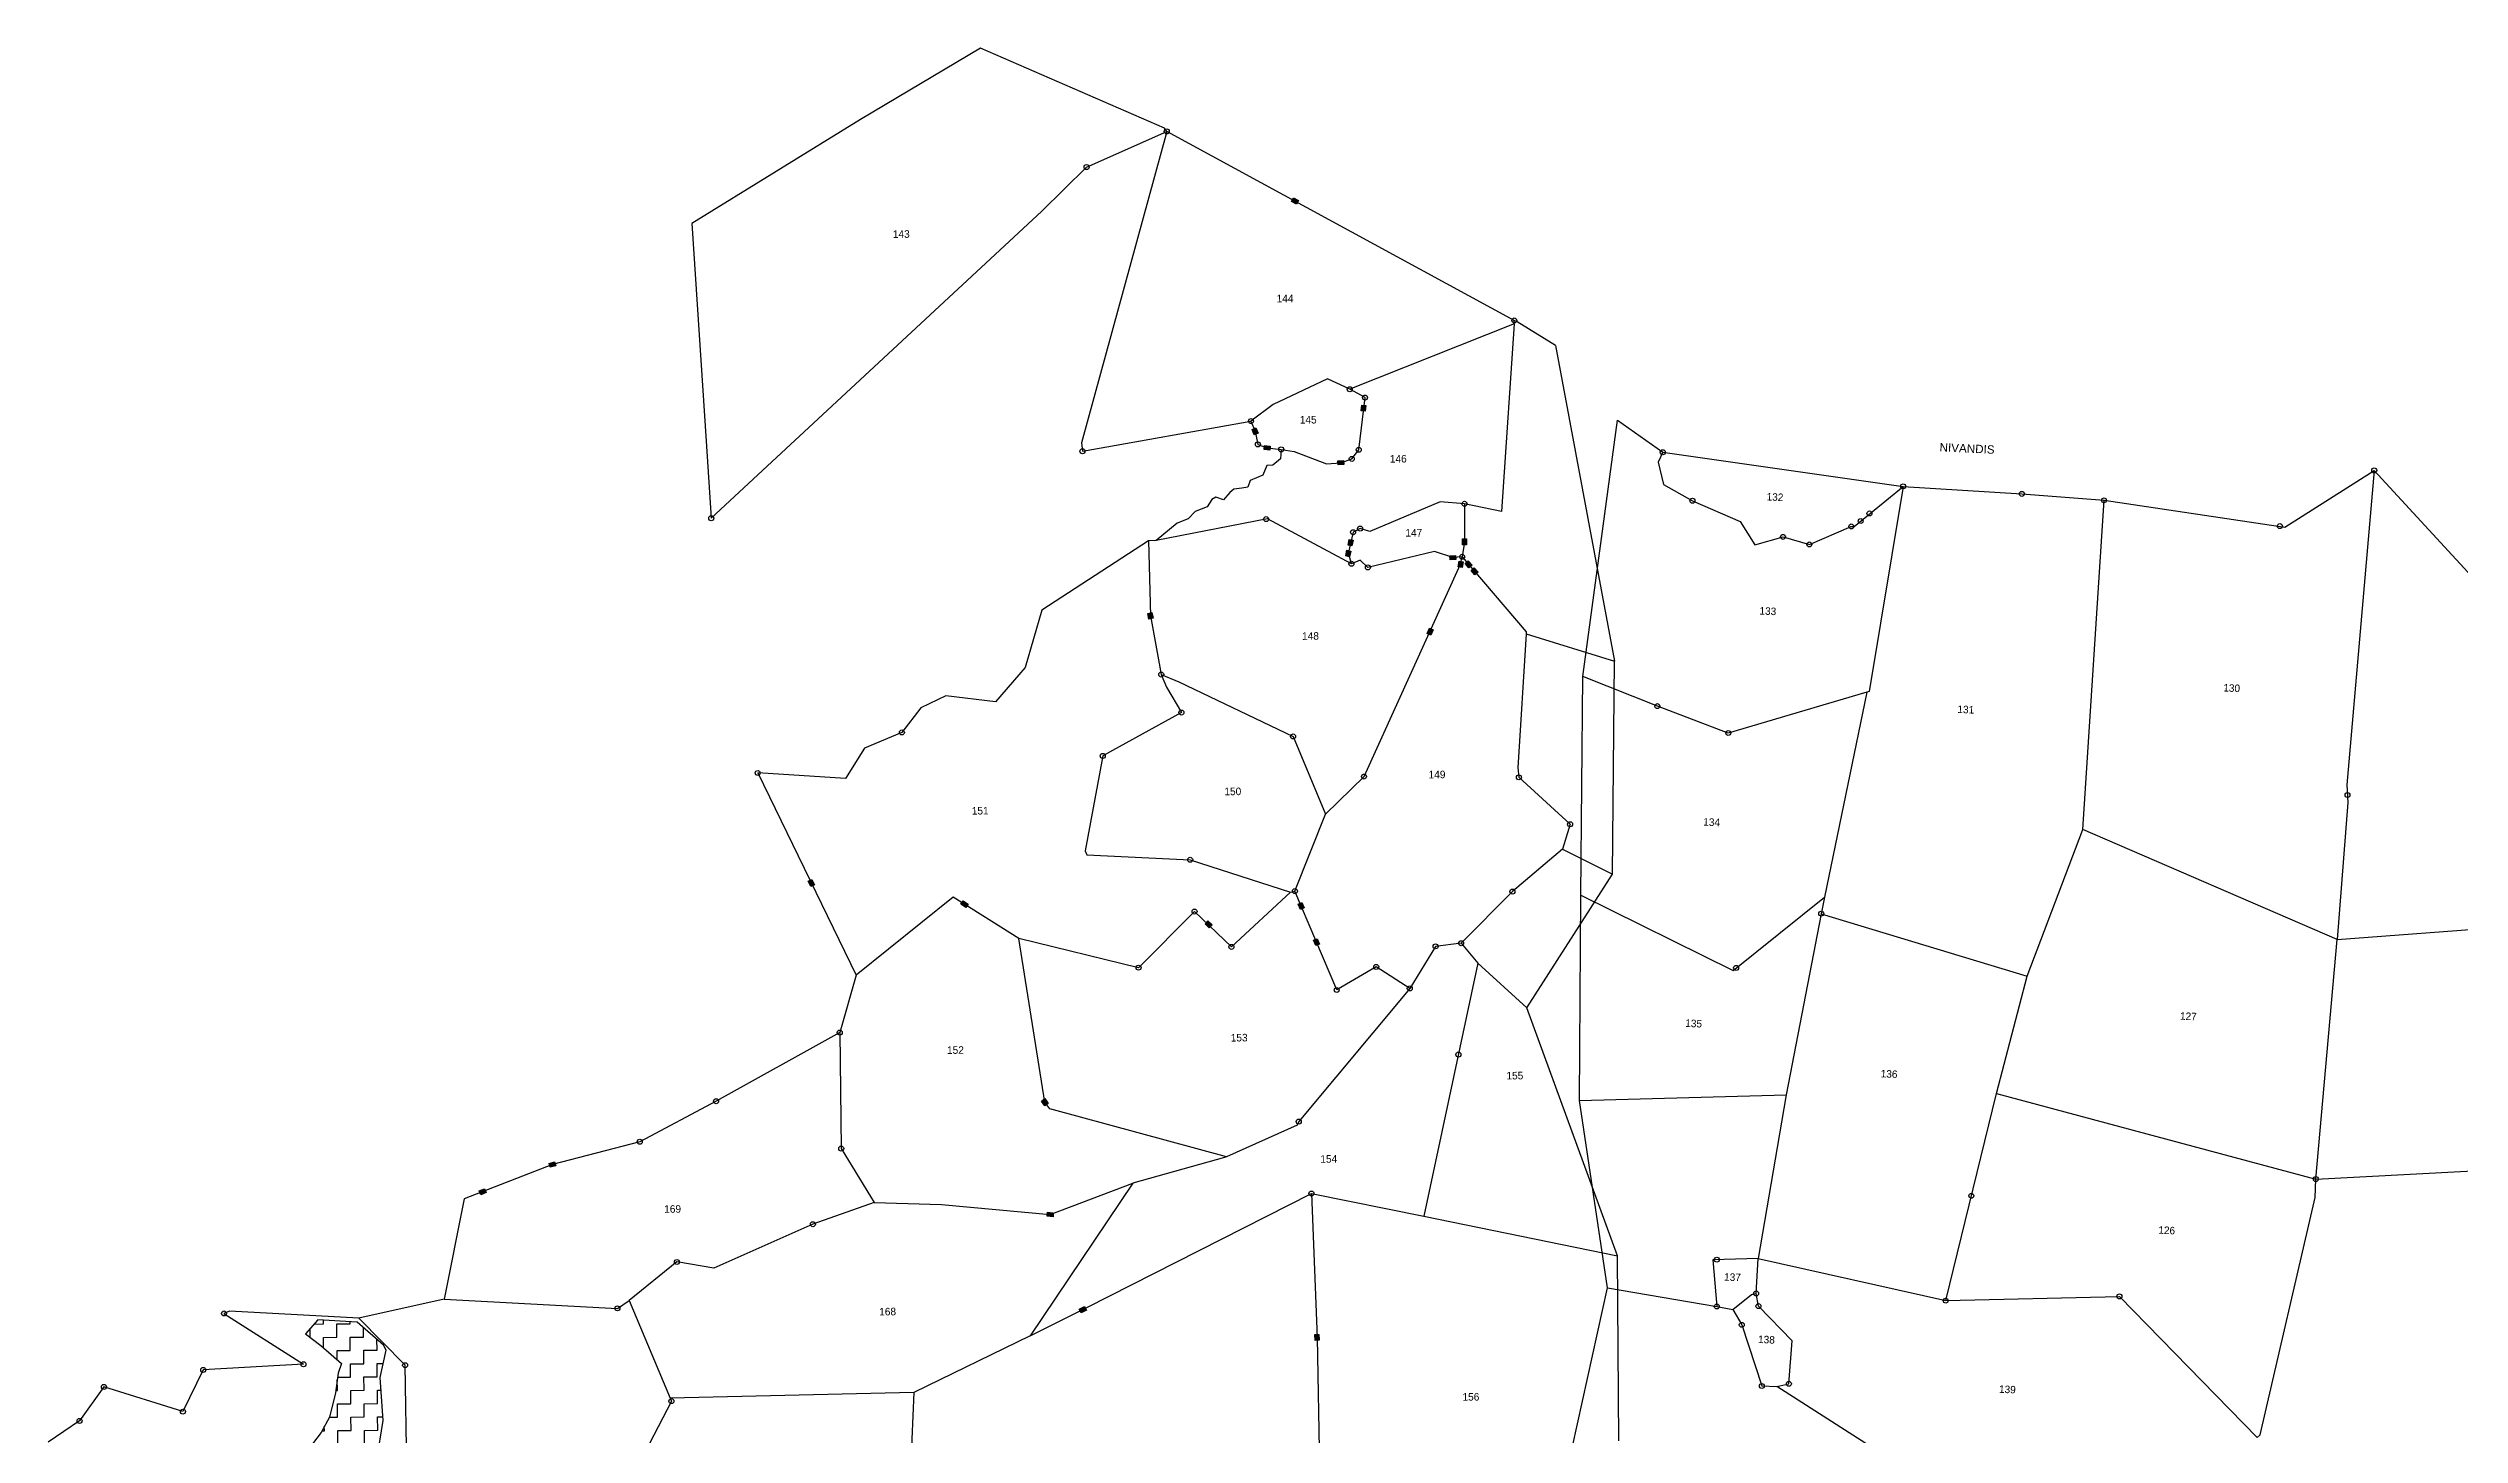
# Model space of a CAD drawing. Header units: metres. Extents: x 315549 to 321517, y 1890879 to 1895671.
# Drawn here: x 316634 to 319519, y 1894011 to 1895671 of the extents above; entities that cross this region are included whole.
import ezdxf

# ---------------------------------------------------------------- set-up
doc = ezdxf.new("R2010")
doc.units = ezdxf.units.M
doc.header["$MEASUREMENT"] = 0
for name, color, linetype in [('OFF', 1, 'Continuous'), ('POLY_HATCH', 12, 'Continuous'), ('POLY_PARCEL', 6, 'Continuous'), ('TEXT_MAPOUT', 7, 'Continuous'), ('TEXT_PARCEL', 7, 'Continuous'), ('V_BOUND_LINE', 7, 'Continuous')]:
    doc.layers.add(name, color=color, linetype=linetype)
doc.styles.get("Standard").update_dxf_attribs({"font": 'arial.ttf'})
doc.styles.add('TEXT_MAP', font='')
doc.styles.get('TEXT_MAP').set_extended_font_data('Kruti Dev 050')

msp = doc.modelspace()

# ---------------------------------------------------------------- hatches: boundary and pattern name
for points in [[(318127.2, 1895484), (318129.5, 1895488.2), (318123.4, 1895491.6), (318121, 1895487.3)], [(318204.6, 1895236.6), (318209.4, 1895236.1), (318210.2, 1895243), (318205.4, 1895243.6)], [(318078.6, 1895216.3), (318074.1, 1895214.5), (318076.7, 1895208), (318081.2, 1895209.8)], [(318095.3, 1895189.6), (318095.8, 1895194.4), (318088.8, 1895195.2), (318088.3, 1895190.4)], [(318176.4, 1895176.8), (318176.8, 1895172), (318183.8, 1895172.5), (318183.4, 1895177.3)], [(318192.2, 1895068.8), (318187.5, 1895069.9), (318186, 1895063), (318190.7, 1895062)], [(318195, 1895081.8), (318190.3, 1895082.8), (318188.8, 1895076), (318193.5, 1895075)], [(318317.9, 1895058.9), (318317.5, 1895063.7), (318310.5, 1895063.1), (318310.9, 1895058.2)], [(318330.5, 1895083.4), (318325.6, 1895083.4), (318325.7, 1895076.4), (318330.5, 1895076.5)], [(318326.6, 1895056), (318321.8, 1895056.9), (318320.5, 1895050), (318325.3, 1895049.1)], [(318333.4, 1895048.8), (318337.1, 1895051.9), (318332.5, 1895057.2), (318328.9, 1895054.1)], [(318340.6, 1895040.4), (318344.3, 1895043.6), (318339.7, 1895048.9), (318336, 1895045.7)], [(317950.7, 1894987.5), (317955.5, 1894988.5), (317954, 1894995.3), (317949.3, 1894994.3)], [(318290.6, 1894974.7), (318286.2, 1894976.7), (318283.3, 1894970.3), (318287.7, 1894968.3)], [(317546.1, 1894667.4), (317550.5, 1894669.5), (317547.4, 1894675.8), (317543, 1894673.7)], [(317731.7, 1894642.3), (317734.3, 1894646.4), (317728.3, 1894650.2), (317725.8, 1894646.1)], [(318022.8, 1894617.8), (318026.1, 1894621.4), (318021, 1894626.2), (318017.7, 1894622.6)], [(318131.9, 1894640), (318136.4, 1894641.8), (318133.7, 1894648.3), (318129.2, 1894646.4)], [(318150.2, 1894596.7), (318154.6, 1894598.6), (318151.9, 1894605), (318147.4, 1894603.1)], [(317826.3, 1894405.1), (317830.2, 1894407.9), (317826.1, 1894413.6), (317822.2, 1894410.7)], [(317241, 1894333.3), (317239.7, 1894338), (317233, 1894336.1), (317234.2, 1894331.5)], [(317149.5, 1894303.1), (317151.3, 1894298.6), (317157.8, 1894301.2), (317156, 1894305.7)], [(317829.2, 1894277.6), (317828.9, 1894272.8), (317835.9, 1894272.3), (317836.2, 1894277.1)], [(317875.8, 1894160.6), (317873.6, 1894164.9), (317867.3, 1894161.8), (317869.5, 1894157.4)], [(318149.4, 1894124.3), (318154.2, 1894124.4), (318154, 1894131.4), (318149.2, 1894131.3)]]:
    msp.add_hatch(color=256).paths.add_polyline_path(points)

# ---------------------------------------------------------------- linework, layer by layer
for p, q in [((318121, 1895487.3), (318123.4, 1895491.6)), ((318123.4, 1895491.6), (318129.5, 1895488.2)), ((318127.2, 1895484), (318121, 1895487.3)), ((318129.5, 1895488.2), (318127.2, 1895484)), ((318204.6, 1895236.6), (318205.4, 1895243.6)), ((318209.4, 1895236.1), (318204.6, 1895236.6)), ((318205.4, 1895243.6), (318210.2, 1895243)), ((318210.2, 1895243), (318209.4, 1895236.1)), ((318074.1, 1895214.5), (318078.6, 1895216.3)), ((318076.7, 1895208), (318074.1, 1895214.5)), ((318081.2, 1895209.8), (318076.7, 1895208)), ((318078.6, 1895216.3), (318081.2, 1895209.8)), ((318088.3, 1895190.4), (318088.8, 1895195.2)), ((318095.3, 1895189.6), (318088.3, 1895190.4)), ((318088.8, 1895195.2), (318095.8, 1895194.4)), ((318095.8, 1895194.4), (318095.3, 1895189.6)), ((318176.4, 1895176.8), (318183.4, 1895177.3)), ((318176.8, 1895172), (318176.4, 1895176.8)), ((318183.4, 1895177.3), (318183.8, 1895172.5)), ((318183.8, 1895172.5), (318176.8, 1895172)), ((318186, 1895063), (318187.5, 1895069.9)), ((318190.7, 1895062), (318186, 1895063)), ((318187.5, 1895069.9), (318192.2, 1895068.8)), ((318188.8, 1895076), (318190.3, 1895082.8)), ((318193.5, 1895075), (318188.8, 1895076)), ((318190.3, 1895082.8), (318195, 1895081.8)), ((318192.2, 1895068.8), (318190.7, 1895062)), ((318195, 1895081.8), (318193.5, 1895075)), ((318310.5, 1895063.1), (318317.5, 1895063.7)), ((318310.9, 1895058.2), (318310.5, 1895063.1)), ((318317.9, 1895058.9), (318310.9, 1895058.2)), ((318317.5, 1895063.7), (318317.9, 1895058.9)), ((318325.7, 1895076.4), (318325.6, 1895083.4)), ((318325.6, 1895083.4), (318330.5, 1895083.4)), ((318330.5, 1895076.5), (318325.7, 1895076.4)), ((318330.5, 1895083.4), (318330.5, 1895076.5)), ((318320.5, 1895050), (318321.8, 1895056.9)), ((318325.3, 1895049.1), (318320.5, 1895050)), ((318321.8, 1895056.9), (318326.6, 1895056)), ((318326.6, 1895056), (318325.3, 1895049.1)), ((318328.9, 1895054.1), (318332.5, 1895057.2)), ((318333.4, 1895048.8), (318328.9, 1895054.1)), ((318332.5, 1895057.2), (318337.1, 1895051.9)), ((318337.1, 1895051.9), (318333.4, 1895048.8)), ((318336, 1895045.7), (318339.7, 1895048.9)), ((318340.6, 1895040.4), (318336, 1895045.7)), ((318339.7, 1895048.9), (318344.3, 1895043.6)), ((318344.3, 1895043.6), (318340.6, 1895040.4)), ((317949.3, 1894994.3), (317954, 1894995.3)), ((317950.7, 1894987.5), (317949.3, 1894994.3)), ((317955.5, 1894988.5), (317950.7, 1894987.5)), ((317954, 1894995.3), (317955.5, 1894988.5)), ((318283.3, 1894970.3), (318286.2, 1894976.7)), ((318286.2, 1894976.7), (318290.6, 1894974.7)), ((318290.6, 1894974.7), (318287.7, 1894968.3)), ((318287.7, 1894968.3), (318283.3, 1894970.3)), ((317543, 1894673.7), (317547.4, 1894675.8)), ((317546.1, 1894667.4), (317543, 1894673.7)), ((317550.5, 1894669.5), (317546.1, 1894667.4)), ((317547.4, 1894675.8), (317550.5, 1894669.5)), ((317725.8, 1894646.1), (317728.3, 1894650.2)), ((317731.7, 1894642.3), (317725.8, 1894646.1)), ((317728.3, 1894650.2), (317734.3, 1894646.4)), ((317734.3, 1894646.4), (317731.7, 1894642.3)), ((318017.7, 1894622.6), (318021, 1894626.2)), ((318021, 1894626.2), (318026.1, 1894621.4)), ((318129.2, 1894646.4), (318133.7, 1894648.3)), ((318131.9, 1894640), (318129.2, 1894646.4)), ((318136.4, 1894641.8), (318131.9, 1894640)), ((318133.7, 1894648.3), (318136.4, 1894641.8)), ((318022.8, 1894617.8), (318017.7, 1894622.6)), ((318026.1, 1894621.4), (318022.8, 1894617.8)), ((318147.4, 1894603.1), (318151.9, 1894605)), ((318150.2, 1894596.7), (318147.4, 1894603.1)), ((318154.6, 1894598.6), (318150.2, 1894596.7)), ((318151.9, 1894605), (318154.6, 1894598.6)), ((317822.2, 1894410.7), (317826.1, 1894413.6)), ((317826.3, 1894405.1), (317822.2, 1894410.7)), ((317826.1, 1894413.6), (317830.2, 1894407.9)), ((317830.2, 1894407.9), (317826.3, 1894405.1)), ((317233, 1894336.1), (317239.7, 1894338)), ((317239.7, 1894338), (317241, 1894333.3)), ((317234.2, 1894331.5), (317233, 1894336.1)), ((317241, 1894333.3), (317234.2, 1894331.5)), ((317149.5, 1894303.1), (317156, 1894305.7)), ((317151.3, 1894298.6), (317149.5, 1894303.1)), ((317157.8, 1894301.2), (317151.3, 1894298.6)), ((317156, 1894305.7), (317157.8, 1894301.2)), ((317828.9, 1894272.8), (317829.2, 1894277.6)), ((317835.9, 1894272.3), (317828.9, 1894272.8)), ((317829.2, 1894277.6), (317836.2, 1894277.1)), ((317836.2, 1894277.1), (317835.9, 1894272.3)), ((317867.3, 1894161.8), (317873.6, 1894164.9)), ((317873.6, 1894164.9), (317875.8, 1894160.6)), ((317869.5, 1894157.4), (317867.3, 1894161.8)), ((317875.8, 1894160.6), (317869.5, 1894157.4)), ((318149.2, 1894131.3), (318154, 1894131.4)), ((318149.4, 1894124.3), (318149.2, 1894131.3)), ((318154.2, 1894124.4), (318149.4, 1894124.3)), ((318154, 1894131.4), (318154.2, 1894124.4))]:
    msp.add_line(p, q)
for centre, radius in [((317972, 1895571.1), 2.99), ((317876.1, 1895528.4), 2.99), ((318387.7, 1895344.8), 2.99), ((318190.8, 1895262.5), 2.99), ((318209.1, 1895252.5), 2.99), ((318072.7, 1895224.4), 2.99), ((317871.1, 1895188.3), 2.99), ((318080.9, 1895196.5), 2.99), ((318108.9, 1895190.5), 2.99), ((318193.3, 1895179.2), 2.99), ((318201.6, 1895190), 2.99), ((318565.3, 1895187.1), 2.97), ((318852.7, 1895146.3), 2.97), ((319416.3, 1895165.4), 2.97), ((318328.1, 1895125.4), 2.99), ((318600.8, 1895129.1), 2.97), ((318812.5, 1895113.9), 2.97), ((318994.9, 1895137.3), 2.97), ((319093.1, 1895129.6), 2.97), ((317427.1, 1895108.1), 2.99), ((318090.8, 1895107.1), 2.99), ((318194.8, 1895091.4), 2.99), ((318203.2, 1895095.7), 2.99), ((318709.1, 1895085.8), 2.97), ((318790.8, 1895098.3), 2.97), ((318802, 1895104.8), 2.97), ((319303.5, 1895098.7), 2.97), ((318325.3, 1895062), 2.99), ((318740.6, 1895076.8), 2.97), ((318192.8, 1895053.6), 2.99), ((318212.5, 1895049.3), 2.99), ((317965.3, 1894921.1), 2.99), ((318558.8, 1894883.3), 2.97), ((317989.5, 1894875.6), 2.99), ((317655.1, 1894851.8), 2.99), ((318123, 1894847), 2.99), ((318643.7, 1894851.1), 2.97), ((317482.6, 1894803.3), 2.99), ((317895.4, 1894823.7), 2.99), ((318207.9, 1894799), 2.99), ((318393.2, 1894798.1), 2.99), ((319384.4, 1894776.9), 2.97), ((318454.4, 1894741.9), 2.99), ((318000, 1894699.4), 2.99), ((318125.3, 1894661.9), 2.99), ((318385.4, 1894661.3), 2.99), ((318005.2, 1894637.5), 2.99), ((318754.8, 1894634.9), 2.97), ((318049.3, 1894595.2), 2.99), ((318293.5, 1894595.8), 2.99), ((318324, 1894599.6), 2.99), ((317938.3, 1894570.3), 2.99), ((318222.5, 1894571.2), 2.99), ((318653, 1894570), 2.97), ((318175.2, 1894543.6), 2.99), ((318262.7, 1894545.5), 2.99), ((317580.8, 1894492.6), 2.99), ((318320.8, 1894466.3), 2.99), ((317432.8, 1894410.5), 2.99), ((318129.8, 1894386.1), 2.99), ((317341.5, 1894362), 2.99), ((317582.5, 1894353.8), 2.99), ((319346.5, 1894317.3), 2.97), ((318145, 1894300), 2.99), ((318934.4, 1894297.2), 2.97), ((317548.6, 1894263.3), 2.99), ((318629.9, 1894220.9), 2.97), ((317385.9, 1894218.1), 2.99), ((317314.8, 1894162.6), 2.99), ((318629.9, 1894164.8), 2.97), ((318676.9, 1894180.4), 2.97), ((318679.7, 1894165.3), 2.97), ((318903.7, 1894171.8), 2.97), ((319111.5, 1894176.9), 2.97), ((316844.2, 1894156.5), 2.99), ((318659.8, 1894142.9), 2.97), ((316819.4, 1894088.9), 2.99), ((316939.2, 1894095.7), 2.99), ((317060.9, 1894094.6), 2.99), ((316700.6, 1894068.6), 2.99), ((317379.4, 1894051.6), 2.99), ((318683.9, 1894069.7), 2.97), ((318716.1, 1894072.3), 2.97), ((316671.4, 1894027.9), 2.99), ((316795.1, 1894039), 2.99)]:
    msp.add_circle(centre, radius)
at = {"layer": 'OFF'}
for p, q in [((318437, 1895315), (318507.4, 1894937.1)), ((318469.5, 1894918.7), (318511, 1895225.7)), ((318467.2, 1894657.1), (318469.5, 1894918.7)), ((318505.2, 1894682.2), (318507.4, 1894937.1)), ((318402.7, 1894522.4), (318505.2, 1894682.2)), ((318465.5, 1894411.2), (318467.2, 1894657.1)), ((318511.1, 1894225.4), (318402.7, 1894522.4)), ((318499, 1894187.3), (318465.5, 1894411.2)), ((318512.7, 1894004), (318511.1, 1894225.4))]:
    msp.add_line(p, q, dxfattribs=at)
at = {"layer": 'POLY_HATCH'}
for p, q in [((316956.4, 1894148.7), (316941.7, 1894132.3)), ((317003.4, 1894146), (316956.4, 1894148.7)), ((317035.1, 1894118.7), (317003.4, 1894146)), ((316941.7, 1894132.3), (316960.1, 1894118.1)), ((316960.1, 1894118.1), (316984.9, 1894096.6)), ((317031.1, 1894079.7), (317038.4, 1894112.7)), ((317038.4, 1894112.7), (317035.1, 1894118.7)), ((316980.8, 1894085.1), (316977.4, 1894061.5)), ((316984.9, 1894096.6), (316980.8, 1894085.1)), ((317034.7, 1894028.4), (317031.1, 1894079.7)), ((316977.4, 1894061.5), (316970.6, 1894032.4)), ((316970.6, 1894032.4), (316960.3, 1894014.1)), ((317027.1, 1893981.3), (317034.7, 1894028.4)), ((316960.3, 1894014.1), (316938.4, 1893985.4))]:
    msp.add_line(p, q, dxfattribs=at)
at = {"layer": 'POLY_HATCH', "linetype": 'Continuous'}
for p, q in [((316947.3, 1894127.9), (316947.2, 1894138.5)), ((316952, 1894143.8), (316963.1, 1894143.9)), ((316963.1, 1894143.9), (316963.1, 1894148.3)), ((316979.1, 1894144), (316995.1, 1894144.1)), ((316979.2, 1894128), (316979.1, 1894144)), ((316995.1, 1894144.1), (316995, 1894146.5)), ((317011.2, 1894128.3), (317011.1, 1894139.4)), ((316963.3, 1894127.9), (316979.2, 1894128)), ((316963.4, 1894115.2), (316963.3, 1894127.9)), ((316979.4, 1894112.1), (316995.3, 1894112.2)), ((316979.5, 1894101.3), (316979.4, 1894112.1)), ((316995.2, 1894128.2), (317011.2, 1894128.3)), ((316995.3, 1894112.2), (316995.2, 1894128.2)), ((317011.3, 1894112.4), (317027.3, 1894112.5)), ((317011.4, 1894096.4), (317011.3, 1894112.4)), ((317027.3, 1894112.5), (317027.1, 1894125.6)), ((316979.8, 1894064.2), (316979.7, 1894077.3)), ((316980.1, 1894080.2), (316995.6, 1894080.3)), ((316995.5, 1894096.3), (317011.4, 1894096.4)), ((316995.6, 1894080.3), (316995.5, 1894096.3)), ((317011.6, 1894080.5), (317027.5, 1894080.6)), ((317011.7, 1894064.5), (317011.6, 1894080.5)), ((317027.4, 1894096.6), (317034.8, 1894096.6)), ((317027.5, 1894080.6), (317027.4, 1894096.6)), ((316977.8, 1894064.2), (316979.8, 1894064.2)), ((316980, 1894048.3), (316995.9, 1894048.4)), ((316980.1, 1894032.3), (316980, 1894048.3)), ((316995.8, 1894064.4), (317011.7, 1894064.5)), ((316995.9, 1894048.4), (316995.8, 1894064.4)), ((317011.9, 1894048.5), (317027.8, 1894048.7)), ((317012, 1894032.6), (317011.9, 1894048.5)), ((317027.7, 1894064.6), (317032.2, 1894064.7)), ((317027.8, 1894048.7), (317027.7, 1894064.6)), ((316964.3, 1894016.2), (316964.2, 1894021.1)), ((316970.5, 1894032.2), (316980.1, 1894032.3)), ((316996.1, 1894032.4), (317012, 1894032.6)), ((316996.2, 1894016.5), (316996.1, 1894032.4)), ((317028, 1894032.7), (317034.4, 1894032.8)), ((317028.1, 1894016.8), (317028, 1894032.7)), ((316961.4, 1894016.2), (316964.3, 1894016.2)), ((316980.2, 1894016.3), (316996.2, 1894016.5)), ((316980.4, 1894000.4), (316980.2, 1894016.3)), ((317012.2, 1894016.6), (317028.1, 1894016.8)), ((317012.3, 1894000.7), (317012.2, 1894016.6))]:
    msp.add_line(p, q, dxfattribs=at)
at = {"layer": 'POLY_PARCEL'}
for p, q in [((318387.7, 1895340.7), (318190.8, 1895262.5)), ((318387.7, 1895340.7), (318372.4, 1895116.4)), ((318387.7, 1895340.7), (318387.7, 1895344.8)), ((318164.4, 1895274.9), (318099.4, 1895244.3)), ((318190.8, 1895262.5), (318164.4, 1895274.9)), ((318209.1, 1895252.5), (318190.8, 1895262.5)), ((318099.4, 1895244.3), (318072.7, 1895224.4)), ((318201.6, 1895190), (318209.1, 1895252.5)), ((318108.9, 1895190.5), (318124.3, 1895188.1)), ((318124.3, 1895188.1), (318162.9, 1895173.3)), ((318162.9, 1895173.3), (318180.1, 1895174.6)), ((318180.1, 1895174.6), (318193.3, 1895179.2)), ((318193.3, 1895179.2), (318201.6, 1895190)), ((318565.3, 1895187.1), (318559.7, 1895175.1)), ((318559.7, 1895175.1), (318566, 1895148.6)), ((318566, 1895148.6), (318600.8, 1895129.1)), ((318794.1, 1895098.3), (318852.7, 1895146.3)), ((318852.7, 1895146.3), (318812, 1894900.6)), ((319416.3, 1895165.4), (319383.7, 1894789.3)), ((318299, 1895127.7), (318214.9, 1895092.2)), ((318328.1, 1895125.4), (318299, 1895127.7)), ((318328.1, 1895125.4), (318328.1, 1895079.9)), ((318372.4, 1895116.4), (318328.1, 1895125.4)), ((318600.8, 1895129.1), (318657.8, 1895104.3)), ((319067.6, 1894735.5), (319093.1, 1895129.6)), ((318092.6, 1895107.5), (317959.2, 1895081.3)), ((318192.8, 1895053.6), (318092.6, 1895107.5)), ((318194.8, 1895091.4), (318189.1, 1895065.9)), ((318203.2, 1895095.7), (318194.8, 1895091.4)), ((318214.9, 1895092.2), (318203.2, 1895095.7)), ((318657.8, 1895104.3), (318675.5, 1895076.2)), ((318740.6, 1895076.8), (318790.8, 1895098.3)), ((318790.8, 1895098.3), (318794.1, 1895098.3)), ((317950, 1895081), (317952.4, 1894991.4)), ((318189.1, 1895065.9), (318192.8, 1895053.6)), ((318203.2, 1895057.9), (318192.8, 1895053.6)), ((318212.5, 1895049.3), (318203.2, 1895057.9)), ((318292.3, 1895068.2), (318212.5, 1895049.3)), ((318314.2, 1895061), (318292.3, 1895068.2)), ((318325.3, 1895062), (318314.2, 1895061)), ((318323.5, 1895053), (318325.3, 1895062)), ((318328.1, 1895079.9), (318325.3, 1895062)), ((318325.3, 1895062), (318401.8, 1894972.3)), ((318675.5, 1895076.2), (318709.1, 1895085.8)), ((318709.1, 1895085.8), (318740.6, 1895076.8)), ((318207.9, 1894799), (318323.5, 1895053)), ((317952.4, 1894991.4), (317965.3, 1894921.1)), ((318401.8, 1894972.3), (318401.7, 1894969.8)), ((318401.7, 1894969.8), (318391.9, 1894809.3)), ((318401.7, 1894969.8), (318507.4, 1894937.1)), ((317965.3, 1894921.1), (317986.5, 1894912.3)), ((317965.3, 1894921.1), (317971.6, 1894906.1)), ((318558.8, 1894883.3), (318469.5, 1894918.7)), ((317971.6, 1894906.1), (317989.5, 1894875.6)), ((317986.5, 1894912.3), (318123, 1894847)), ((318809.3, 1894900), (318643.7, 1894851.1)), ((318809.3, 1894900), (318758.9, 1894654.6)), ((318812, 1894900.6), (318809.3, 1894900)), ((317989.5, 1894875.6), (317895.4, 1894823.7)), ((318643.7, 1894851.1), (318558.8, 1894883.3)), ((318123, 1894847), (318161.7, 1894754.1)), ((317895.4, 1894823.7), (317874.4, 1894710.3)), ((318161.7, 1894754.1), (318207.9, 1894799)), ((318391.9, 1894809.3), (318393.2, 1894798.1)), ((318393.2, 1894798.1), (318454.4, 1894741.9)), ((319383.7, 1894789.3), (319384.8, 1894767.9)), ((318125.3, 1894661.9), (318161.7, 1894754.1)), ((318454.4, 1894741.9), (318445.4, 1894712.3)), ((319384.8, 1894767.9), (319372, 1894603.9)), ((318445.4, 1894712.3), (318385.4, 1894661.3)), ((318445.4, 1894712.3), (318505.2, 1894682.2)), ((319001, 1894560.3), (319067.6, 1894735.5)), ((319372, 1894603.9), (319067.6, 1894735.5)), ((317874.4, 1894710.3), (317876.5, 1894705.2)), ((317876.5, 1894705.2), (318000, 1894699.4)), ((318000, 1894699.4), (318120, 1894660.6)), ((317716.3, 1894654.7), (317600.4, 1894561.3)), ((317794.9, 1894605.2), (317716.3, 1894654.7)), ((318120, 1894660.6), (318049.3, 1894595.2)), ((318120, 1894660.6), (318125.3, 1894661.9)), ((318175.2, 1894543.6), (318125.3, 1894661.9)), ((318385.4, 1894661.3), (318324, 1894599.6)), ((318467.2, 1894657.1), (318649.3, 1894567.1)), ((318649.3, 1894567.1), (318758.9, 1894654.6)), ((318758.9, 1894654.6), (318754.8, 1894634.9)), ((318005.2, 1894637.5), (317938.3, 1894570.3)), ((318049.3, 1894595.2), (318005.2, 1894637.5)), ((318754.8, 1894634.9), (318713, 1894418)), ((318754.8, 1894634.9), (319001, 1894560.3)), ((317826.2, 1894409.3), (317794.9, 1894605.2)), ((317938.3, 1894570.3), (317794.9, 1894605.2)), ((318324, 1894599.6), (318293.5, 1894595.8)), ((318324, 1894599.6), (318344.2, 1894575.5)), ((319346.5, 1894317.3), (319372, 1894603.9)), ((319372, 1894603.9), (319573.4, 1894619.2)), ((318222.5, 1894571.2), (318175.2, 1894543.6)), ((318262.7, 1894545.5), (318222.5, 1894571.2)), ((318293.5, 1894595.8), (318262.7, 1894545.5)), ((318344.2, 1894575.5), (318279.5, 1894273)), ((318344.2, 1894575.5), (318402.7, 1894522.4)), ((318262.7, 1894545.5), (318129.8, 1894386.1)), ((318964.4, 1894419.9), (319001, 1894560.3)), ((317580.8, 1894492.6), (317582.5, 1894353.8)), ((317832.1, 1894401.2), (317826.2, 1894409.3)), ((318043.5, 1894344), (317832.1, 1894401.2)), ((318465.5, 1894411.2), (318713, 1894418)), ((318712.5, 1894415.7), (318679.3, 1894222.1)), ((318713, 1894418), (318712.5, 1894415.7)), ((318903.7, 1894171.8), (318964.4, 1894419.9)), ((318964.4, 1894419.9), (319346.5, 1894317.3)), ((318127.8, 1894381.7), (318043.5, 1894344)), ((318129.8, 1894386.1), (318127.8, 1894381.7)), ((317582.5, 1894353.8), (317622, 1894289.2)), ((318041.1, 1894343), (317931.2, 1894312.5)), ((318043.5, 1894344), (318041.1, 1894343)), ((317931.2, 1894312.5), (317808.5, 1894129.6)), ((317832.6, 1894275), (317931.2, 1894312.5)), ((319345.8, 1894295.3), (319346.5, 1894317.3)), ((319346.5, 1894317.3), (319598.9, 1894330.7)), ((317622, 1894289.2), (317548.6, 1894263.3)), ((317622, 1894289.2), (317702.5, 1894286.7)), ((317702.5, 1894286.7), (317832.6, 1894275)), ((317876.2, 1894163.5), (318145, 1894300)), ((318145, 1894300), (318279.5, 1894273)), ((318145, 1894300), (318151.7, 1894127.3)), ((319279.7, 1894011.4), (319345.8, 1894295.3)), ((317548.6, 1894263.3), (317430, 1894210.6)), ((318279.5, 1894273), (318511.1, 1894225.4)), ((318679.3, 1894222.1), (318625.3, 1894220.7)), ((318676.9, 1894180.4), (318679.3, 1894222.1)), ((318679.3, 1894222.1), (318903.7, 1894171.8)), ((317385.9, 1894218.1), (317329, 1894171.8)), ((317430, 1894210.6), (317385.9, 1894218.1)), ((318625.3, 1894220.7), (318629.9, 1894164.8)), ((317107.5, 1894173.6), (317314.8, 1894162.6)), ((317314.8, 1894162.6), (317329, 1894171.8)), ((317329, 1894171.8), (317377.9, 1894055.2)), ((317808.5, 1894129.6), (317876.2, 1894163.5)), ((318457.1, 1893997.1), (318499, 1894187.3)), ((318499, 1894187.3), (318629.9, 1894164.8)), ((318629.9, 1894164.8), (318649.2, 1894161.4)), ((318649.2, 1894161.4), (318671.6, 1894179.3)), ((318671.6, 1894179.3), (318676.9, 1894180.4)), ((318679.7, 1894165.3), (318676.9, 1894180.4)), ((318720.1, 1894123.8), (318679.7, 1894165.3)), ((318903.7, 1894171.8), (319111.5, 1894176.9)), ((319111.5, 1894176.9), (319276.1, 1894008.2)), ((317060.9, 1894094.6), (317005.7, 1894151)), ((318649.2, 1894161.4), (318659.8, 1894142.9)), ((318659.8, 1894142.9), (318683.9, 1894069.7)), ((317808.5, 1894129.6), (317669.3, 1894062)), ((318151.7, 1894127.3), (318154.8, 1893971.9)), ((318716.1, 1894072.3), (318720.1, 1894123.8)), ((317063.1, 1893971.7), (317060.9, 1894094.6)), ((317379.4, 1894051.6), (317272.5, 1893844.9)), ((317669.3, 1894062), (317377.9, 1894055.2)), ((317377.9, 1894055.2), (317379.4, 1894051.6)), ((317669.3, 1894062), (317653.9, 1893694.7)), ((318683.9, 1894069.7), (318701.9, 1894068.9)), ((318701.9, 1894068.9), (318716.1, 1894072.3)), ((318808, 1894001), (318701.9, 1894068.9)), ((319276.1, 1894008.2), (319279.7, 1894011.4))]:
    msp.add_line(p, q, dxfattribs=at)
at = {"layer": 'V_BOUND_LINE'}
for p, q in [((317749.1, 1895670.6), (317605.6, 1895585.4)), ((317969.1, 1895575), (317749.1, 1895670.6)), ((317605.6, 1895585.4), (317403.8, 1895460.9)), ((317972, 1895571.1), (317869.9, 1895198.4)), ((317876.1, 1895528.4), (317972, 1895571.1)), ((317972, 1895571.1), (317969.1, 1895575)), ((318387.7, 1895344.8), (317972, 1895571.1)), ((317822.7, 1895475.8), (317876.1, 1895528.4)), ((317427.1, 1895108.1), (317822.7, 1895475.8)), ((317403.8, 1895460.9), (317420.8, 1895200.4)), ((318391, 1895343.1), (318387.7, 1895344.8)), ((318437, 1895315), (318391, 1895343.1)), ((317871.1, 1895188.3), (318072.7, 1895224.4)), ((318072.7, 1895224.4), (318077.6, 1895212.2)), ((318077.6, 1895212.2), (318080.9, 1895196.5)), ((318511, 1895225.7), (318565.3, 1895187.1)), ((317420.8, 1895200.4), (317427.1, 1895108.1)), ((317869.9, 1895198.4), (317871.1, 1895188.3)), ((318080.9, 1895196.5), (318092, 1895192.4)), ((318092, 1895192.4), (318108.9, 1895190.5)), ((318108.1, 1895179.4), (318098.8, 1895171.7)), ((318108.9, 1895190.5), (318108.1, 1895179.4)), ((318565.3, 1895187.1), (318852.7, 1895146.3)), ((318061.7, 1895144.3), (318052.3, 1895142.8)), ((318068.8, 1895145.2), (318061.7, 1895144.3)), ((318071.9, 1895153.5), (318068.8, 1895145.2)), ((318086.9, 1895159.6), (318071.9, 1895153.5)), ((318091.7, 1895171.3), (318086.9, 1895159.6)), ((318098.8, 1895171.7), (318091.7, 1895171.3)), ((318852.7, 1895146.3), (318994.9, 1895137.3)), ((319309.2, 1895097.4), (319416.3, 1895165.4)), ((319416.3, 1895165.4), (319694.3, 1894862.7)), ((318005.9, 1895116.2), (317997.7, 1895107.3)), ((318020.3, 1895121.7), (318005.9, 1895116.2)), ((318025.7, 1895130.6), (318020.3, 1895121.7)), ((318030.5, 1895133.2), (318025.7, 1895130.6)), ((318039.9, 1895130.2), (318030.5, 1895133.2)), ((318047.5, 1895139), (318039.9, 1895130.2)), ((318052.3, 1895142.8), (318047.5, 1895139)), ((318994.9, 1895137.3), (319093.1, 1895129.6)), ((319093.1, 1895129.6), (319309.2, 1895097.4)), ((317984.3, 1895102.3), (317959.2, 1895081.3)), ((317997.7, 1895107.3), (317984.3, 1895102.3)), ((317950, 1895081), (317822.7, 1894998.2)), ((317959.2, 1895081.3), (317950, 1895081)), ((317822.7, 1894998.2), (317802.5, 1894929.4)), ((317802.5, 1894929.4), (317767.2, 1894888.4)), ((317707.7, 1894895.5), (317677.9, 1894881.3)), ((317767.2, 1894888.4), (317707.7, 1894895.5)), ((317677.9, 1894881.3), (317655.1, 1894851.8)), ((317610.5, 1894832.9), (317587.8, 1894796.6)), ((317655.1, 1894851.8), (317610.5, 1894832.9)), ((317587.8, 1894796.6), (317482.6, 1894803.3)), ((317482.6, 1894803.3), (317600.4, 1894561.3)), ((317600.4, 1894561.3), (317580.8, 1894492.6)), ((317580.8, 1894492.6), (317432.8, 1894410.5)), ((317432.8, 1894410.5), (317341.5, 1894362)), ((317341.5, 1894362), (317237, 1894334.7)), ((317237, 1894334.7), (317131.7, 1894293.6)), ((317131.7, 1894293.6), (317107.5, 1894173.6)), ((317107.5, 1894173.6), (317005.7, 1894151)), ((316850.9, 1894159.2), (316844.2, 1894156.5)), ((316844.2, 1894156.5), (316939.2, 1894095.7)), ((317005.7, 1894151), (316850.9, 1894159.2)), ((316819.4, 1894088.9), (316795.1, 1894039)), ((316939.2, 1894095.7), (316819.4, 1894088.9)), ((316700.6, 1894068.6), (316671.4, 1894027.9)), ((316795.1, 1894039), (316700.6, 1894068.6)), ((316671.4, 1894027.9), (316634, 1894002.5))]:
    msp.add_line(p, q, dxfattribs=at)

# ---------------------------------------------------------------- texts
at = {"layer": 'TEXT_MAPOUT', "ltscale": 10}
msp.add_text('NIVANDIS', height=9.98, rotation=357.4124, dxfattribs=at).set_placement((318896.2, 1895188.2))
at = {"layer": 'TEXT_PARCEL', "style": 'TEXT_MAP'}
for s, height, rotation, p in [('143', 9.05, 0.5124, (317644.3, 1895443.6)), ('144', 9.05, 0.5124, (318103.4, 1895366.5)), ('145', 9.05, 0.5124, (318131.1, 1895221.4)), ('146', 9.05, 0.5124, (318238.8, 1895174.7)), ('132', 8.98, 357.4124, (318689.3, 1895129.5)), ('147', 9.05, 0.5124, (318257.4, 1895086.1)), ('133', 8.98, 357.4124, (318680.8, 1894993)), ('148', 9.05, 0.5124, (318133.8, 1894962.6)), ('130', 8.98, 357.4124, (319235.6, 1894900.9)), ('131', 8.98, 357.4124, (318917.6, 1894875.2)), ('149', 9.05, 0.5124, (318285.2, 1894796.8)), ('150', 9.05, 0.5124, (318040.9, 1894776.6)), ('151', 9.05, 0.5124, (317738.7, 1894753.5)), ('134', 8.98, 357.4124, (318613.5, 1894740.4)), ('127', 8.98, 357.4124, (319183.8, 1894508.1)), ('153', 9.05, 0.5124, (318048.5, 1894481.9)), ('135', 8.98, 357.4124, (318592, 1894499.5)), ('152', 9.05, 0.5124, (317709.1, 1894467.1)), ('155', 9.05, 0.5124, (318378.3, 1894436.5)), ('136', 8.98, 357.4124, (318825.8, 1894439.1)), ('154', 9.05, 0.5124, (318155.7, 1894336.8)), ('169', 9.05, 0.5124, (317370.8, 1894276.9)), ('126', 8.98, 357.4124, (319157.9, 1894252)), ('137', 8.98, 357.4124, (318638.5, 1894195.9)), ('168', 9.05, 0.5124, (317628, 1894154.1)), ('138', 8.98, 357.4124, (318679.1, 1894121.2)), ('156', 9.05, 0.5124, (318325.7, 1894052.1)), ('139', 8.98, 357.4124, (318967.3, 1894061.6))]:
    msp.add_text(s, height=height, rotation=rotation, dxfattribs=at).set_placement(p)

doc.saveas('drawing.dxf')
